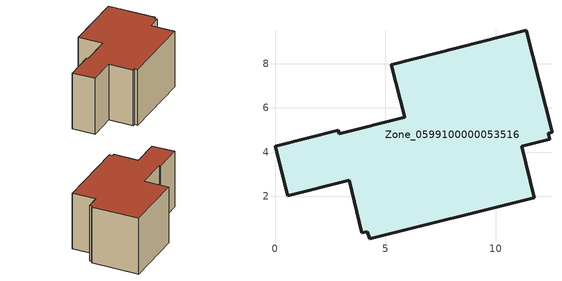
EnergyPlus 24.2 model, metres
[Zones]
Zone_0599100000053516
 floor ground (C_G): 11.16,4.26 11.74,1.93 4.29,0.07 4.19,0.39 3.94,0.34 3.36,2.72 0.57,2.03 0,4.26 2.87,4.98 2.91,4.83 5.87,5.58 5.27,7.96 11.38,9.52 12.54,4.9 12.36,4.84 12.45,4.58 z0
 wall outside (C_F): 0,4.26 0.57,2.03 3.36,2.72 3.94,0.34 4.19,0.39 4.29,0.07 11.74,1.93 11.16,4.26 12.45,4.58 12.36,4.84 12.54,4.9 11.38,9.52 5.27,7.96 5.87,5.58 2.91,4.83 2.87,4.98 0,4.26 z0:5.83
 roof outside (C_R): 12.45,4.58 12.36,4.84 12.54,4.9 11.38,9.52 5.27,7.96 5.87,5.58 2.91,4.83 2.87,4.98 0,4.26 0.57,2.03 3.36,2.72 3.94,0.34 4.19,0.39 4.29,0.07 11.74,1.93 11.16,4.26 z5.83
[BUILDING]
Pand.0599100000053516: North Axis=0; Terrain=City; Loads Convergence Tolerance Value=0.04; Temperature Convergence Tolerance Value=0.4; Solar Distribution=FullExterior; Maximum Number of Warmup Days=25; Minimum Number of Warmup Days=1
[Site:Location]
Rotterdam.The.Hague.AP_ZH_NLD Design_Conditions: Latitude=51.96; Longitude=4.45; Time Zone=1; Elevation=-4.5
[SITE:GROUNDTEMPERATURE:BUILDINGSURFACE]
18, 18, 18, 18, 18, 18, 18, 18, 18, 18, 18, 18
[MATERIAL] Thermal Absorptance=0.9; Solar Absorptance=0.7; Visible Absorptance=0.7
Name | Roughness | Thickness | Conductivity | Density | Specific Heat
G.TC.1965-1974 | MediumSmooth | 0.15 | 0.882353 | 540 | 1210
F.TC.1965-1974 | Rough | 0.3 | 0.697674 | 1920 | 840
R.TC.1965-1974 | MediumRough | 0.2 | 0.232558 | 1500 | 1000
[CONSTRUCTION]
C_G: G.TC.1965-1974
C_F: F.TC.1965-1974
C_R: R.TC.1965-1974
[ZONE]
Zone_0599100000053516: Type=1; Multiplier=1; Ceiling Height=Autocalculate; Volume=Autocalculate; Floor Area=autocalculate; Part of Total Floor Area=Yes
[ZONEINFILTRATION:DESIGNFLOWRATE]
Infil_Zone_0599100000053516: Zone or ZoneList or Space or SpaceList=Zone_0599100000053516; Schedule=AlwaysOn; Design Flow Rate Calculation Method=Flow/Area; Flow Rate per Floor Area=0.003; Constant Term Coefficient=1; Temperature Term Coefficient=0; Velocity Term Coefficient=0; Velocity Squared Term Coefficient=0
[HVACTEMPLATE:ZONE:IDEALLOADSAIRSYSTEM]
Zone_0599100000053516: Maximum Heating Supply Air Temperature=50; Minimum Cooling Supply Air Temperature=13; Maximum Heating Supply Air Humidity Ratio=0.0156; Minimum Cooling Supply Air Humidity Ratio=0.0077; Heating Limit=NoLimit; Cooling Limit=NoLimit; Dehumidification Control Type=ConstantSensibleHeatRatio; Cooling Sensible Heat Ratio=0.7; Dehumidification Setpoint=60; Humidification Control Type=None; Humidification Setpoint=30; Outdoor Air Method=None; Outdoor Air Flow Rate per Person=0.00944; Outdoor Air Flow Rate per Zone Floor Area=0; Outdoor Air Flow Rate per Zone=0; Demand Controlled Ventilation Type=None; Outdoor Air Economizer Type=NoEconomizer; Heat Recovery Type=None; Sensible Heat Recovery Effectiveness=0.7; Latent Heat Recovery Effectiveness=0.65
[ZONECONTROL:THERMOSTAT]
ThermostatControl_Zone_0599100000053516: Zone or ZoneList=Zone_0599100000053516; Control Type Schedule=DualSetpointControlType; Control 1=Thermostat_Zone_0599100000053516; Temperature Difference Between Cutout And Setpoint=0
[THERMOSTATSETPOINT:DUALSETPOINT]
Thermostat_Zone_0599100000053516: Heating Setpoint Temperature Schedule=HeatingSetpoint_Zone_0599100000053516; Cooling Setpoint Temperature Schedule=CoolingSetpoint_Zone_0599100000053516
[SCHEDULE:COMPACT]
HeatingSetpoint_Zone_0599100000053516: Through: 12/31, For: AllDays, Until: 24:00, 21
CoolingSetpoint_Zone_0599100000053516: Through: 12/31, For: AllDays, Until: 24:00, 24
DualSetpointControlType: Through: 12/31, For: AllDays, Until: 24:00, 4
AlwaysOn: Through: 12/31, For: AllDays, Until: 24:00, 1
